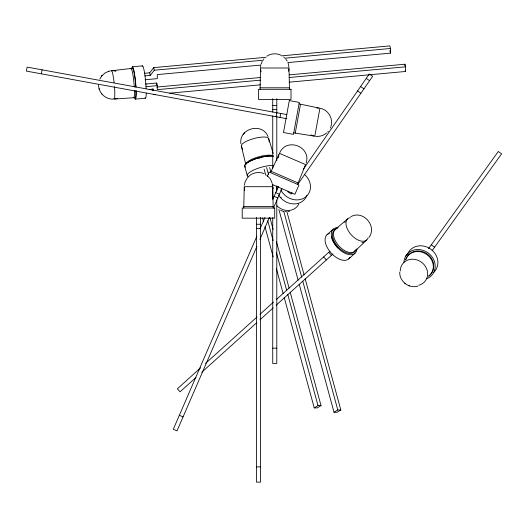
<?xml version="1.0" encoding="UTF-8"?>
<svg xmlns="http://www.w3.org/2000/svg" width="528" height="528" viewBox="0 0 528 528"><rect width="100%" height="100%" fill="white"/><g stroke="black" fill="none" stroke-linecap="round" stroke-linejoin="round"><path stroke-width="0.79" d="M243.738 208.019L244.246 186.701L272.666 186.701L273.174 208.019M260.047 89.311L260.555 67.993L288.974 67.993L289.483 89.311M260.568 67.353L260.733 65.723M288.948 68.851L288.598 71.24M278.342 157.813L278.956 154.697M244.319 185.249L245.263 181.421L247.658 177.467M41.382 73.834L42.108 69.841M276.038 116.728L276.764 112.735M280.045 117.46L280.771 113.467M295.244 133.102L300.524 104.207M306.128 163.04C311.494 146.718 286.836 137.115 279.734 152.744M261.076 64.178L262.225 61.307M330.871 126.601C333.544 119.031 328.462 109.936 320.536 108.365M297.548 184.384L305.554 164.617L279.464 153.331L270.534 172.689M330.601 127.373L330.297 128.086M267.274 176.385L269.135 172.082L298.947 184.991L294.914 194.304L272.864 184.76M256.872 236.188L173.296 429.264L177.019 430.874L256.918 246.299M260.053 228.835L264.957 217.51M272.798 199.393L278.454 186.338M259.895 239.422L269.419 217.424M273.583 207.801L281.932 188.516M99.832 79.061L101.858 75.827M344.784 222.473L345.18 221.806M268.066 136.673C262.601 122.014 238.583 128.284 240.9 143.695M368.861 237.521C377.599 226.354 363.165 209.662 350.856 216.691M405.808 256.014L407.009 254.331M303.211 169.396L369.296 73.999L372.636 76.309L298.043 183.982M292.024 192.674L291.086 194.027L287.747 191.71M243.21 134.508L243.718 133.789M428.538 248.648L498.3 151.477L501.6 153.846L432.155 250.576M144.269 73.313L149.681 72.811L153.714 67.63L266.046 57.288M144.844 75.9L150.256 75.405L154.288 70.217L263.34 60.179M263.479 59.36L263.96 58.76M101.97 75.702L105.006 73.016L108.405 71.392M101.62 76.111L102.194 75.431M244.009 133.419L244.609 132.726M327.73 131.927L328.244 131.347M353.965 252.133L366.696 239.976M327.01 234.749L333.234 229.139M200.607 367.838L177.355 388.799L180.074 391.816L195.98 377.474M205.504 363.422L257.004 316.998M259.967 314.318L273.524 302.102M276.494 299.422L329.881 251.295M201.755 372.266L256.661 322.773M259.948 319.81L273.181 307.877M276.151 305.197L332.977 253.975M348.764 258.878L354.988 253.268M248.721 176.345C252.714 172.498 259.037 171.402 264.099 173.659M334.257 230.267L347.668 218.863M326.614 132.997C323.638 135.577 319.559 136.811 315.645 136.323M266.845 56.199C270.983 53.361 276.639 53.005 281.107 55.275M284.196 297.416L314.233 407.893L318.008 405.603L321.024 405.603L290.182 292.162M321.024 405.603L317.255 407.893L314.233 407.893M299.211 284.229L334.033 412.282L337.801 409.985L340.824 409.985L305.171 278.87M340.824 409.985L337.049 412.282L334.033 412.282M363.33 242.233L361.858 242.84M108.867 71.254L110.418 70.897M117.704 98.234L115.137 98.921M108.346 71.412L108.9 71.24M417.826 286.103C409.061 288.935 399.201 281.285 399.755 272.085M289.595 211.253L288.077 211.537M111.514 70.752L132.568 68.303M132.383 66.792L142.435 65.868M281.629 55.856L389.862 45.89L390.436 48.484L390.436 53.137L287.819 62.588M284.658 58.219L390.436 48.484M260.726 65.076L157.291 74.6L157.291 78.639L145.088 79.761M145.325 84.084L156.717 83.035L157.291 85.622L157.291 89.661L260.509 80.157M145.9 86.671L157.291 85.622M156.717 87.067L260.753 77.497M289.43 74.857L404.936 64.225L405.511 66.812L405.511 71.471L289.219 82.177M149.186 89.476L153.272 89.1L153.272 90.697M289.179 77.524L405.511 66.812M153.272 94.69L155.727 94.459M169.646 93.179L260.555 84.817M135.392 99.132L145.444 98.208M114.061 99.059L135.208 97.621M316.833 108.016L318.463 108.049M260.08 87.793L289.45 87.793M272.732 105.554L276.797 105.554M272.732 109.626L276.797 109.626M243.771 206.501L273.141 206.501M256.423 224.261L260.489 224.261M256.423 228.334L260.489 228.334M272.732 348.176L276.797 348.176M256.423 466.884L260.489 466.884M112.596 70.693L114.919 70.858M98.578 84.988C98.439 92.624 105.369 99.442 113.025 99.112M284.988 211.596L285.76 211.642M293.74 132.865L314.8 136.198L319.909 108.233L299.033 103.904M115.203 70.91L115.969 71.056M114.695 70.825L115.447 70.95M286.915 114.589L27.133 67.102L26.4 71.095L286.796 118.694M283.457 211.378L280.513 210.448M313.962 136.019L310.952 134.904M408.725 285.635L409.451 285.905M271.168 171.31L298.122 182.972M275.722 192.634L279.451 194.251M274.105 196.376L277.834 197.987M179.342 415.285L183.071 416.902M366.26 78.388L369.593 80.698M360.598 86.552L363.937 88.869M357.555 90.941L360.895 93.258M431.29 244.814L434.59 247.183M266.779 175.184L270.468 179.104L272.29 183.46M404.672 283.18L405.332 283.714M283.701 56.945L284.288 57.453M337.821 247.903L336.798 246.767A16.269 9.181 48 0 1 331.769 237.673L331.478 236.359M328.753 252.318L331.472 255.334M323.618 256.945L326.337 259.961M101.303 93.278L101.607 93.667M101.633 93.694L101.93 94.076M285.879 59.143L287.173 61.063M242.662 149.325L241.956 147.88M288.149 63.228L288.948 67.142M268.745 138.58L273.194 153.49M99.053 88.565L99.205 89.074M286.803 211.325L304.088 274.897M283.78 211.325L301.719 277.279M302.795 281.252L337.801 409.985M269.63 167.561L270.877 172.148M272.177 184.807L273.26 188.78M278.883 209.464L298.129 280.249M266.614 167.561L268.481 174.438M264.092 169.079L265.749 175.171M269.907 217.595L273.141 229.495M276.375 241.395L289.106 288.196M267.749 220.77L273.141 240.603M276.375 252.503L286.73 290.578M287.806 294.545L318.008 405.603M262.581 217.939L263.663 221.912M264.964 226.677L273.174 256.885M276.415 268.805L283.114 293.443M244.761 166.445L247.322 175.85M261.076 71.815L260.627 69.452M244.768 190.522L244.259 187.348M241.349 146.157L245.837 164.446A14.685 4.118 -15.2 0 1 256.945 157.324A14.685 4.118 -15.2 0 1 273.134 155.793M405.22 70.178L405.511 71.471M389.862 50.549L390.436 53.137M153.714 67.63L154.288 70.217M149.681 72.811L150.256 75.405M269.135 140.514L269.247 141.973L269.227 141.471M404.936 64.225L404.936 65.776M276.797 98.69L276.797 113.546M276.797 116.021L276.797 160.631M276.797 185.948L276.797 191.063M276.797 199.947L276.797 363.403L272.732 363.403L272.732 217.411M272.732 98.69L272.732 112.094M272.732 115.955L272.732 168.029M272.732 184.305L272.732 198.469M260.489 217.397L260.489 482.11L256.423 482.11L256.423 217.397M156.717 83.035L156.717 84.645M152.698 88.902L152.698 90.499M245.164 167.053A16.243 4.554 -15.2 0 1 253.849 159.476A16.243 4.554 -15.2 0 1 273.233 156.196M248.807 177.085A16.243 4.554 -15.2 0 1 253.301 170.221A16.243 4.554 -15.2 0 1 273.029 165.396M245.124 167.02A16.243 4.554 -15.2 0 1 254.113 159.377A16.243 4.554 -15.2 0 1 273.464 156.242M241.93 146.876A14.21 3.986 -15.2 0 1 254.285 138.448A14.21 3.986 -15.2 0 1 268.541 139.801M259.116 158.195A14.718 4.125 -15.2 0 1 260.132 157.925M298.822 203.993A14.21 12.461 34.7 0 1 276.83 205.729M136.145 90.809A16.243 1.756 84.7 0 1 134.376 97.304M131.802 68.383A16.243 1.756 84.7 0 1 133.888 70.541A16.243 1.756 84.7 0 1 135.98 87.232M134.435 90.79A14.685 1.591 84.7 0 1 133.34 97.383M130.706 68.911A14.685 1.591 84.7 0 1 134.27 86.962M146.23 93.258A16.243 1.756 84.7 0 1 145.042 97.904M142.098 66.297A16.243 1.756 84.7 0 1 144.349 71.65A16.243 1.756 84.7 0 1 146.144 88.48M114.477 86.651A14.21 1.538 84.7 0 1 113.619 98.558M111.269 70.937A14.21 1.538 84.7 0 1 114.101 82.625M135.947 90.651A14.718 1.591 84.7 0 1 135.016 97.508M132.139 68.977A14.718 1.591 84.7 0 1 134.039 72.402A14.718 1.591 84.7 0 1 135.782 86.823M403.913 262.403A16.243 14.494 35.7 0 1 417.529 249.513A16.243 14.494 35.7 0 1 434.537 261.723A16.243 14.494 35.7 0 1 426.677 278.751M405.583 259.928A14.685 13.108 35.7 0 1 426.815 254.529A14.685 13.108 35.7 0 1 428.492 276.375M407.55 254.153A16.243 14.494 35.7 0 1 430.696 249.124A16.243 14.494 35.7 0 1 433.336 272.659M400.25 271.029A14.21 12.685 35.7 0 1 412.315 259.208A14.21 12.685 35.7 0 1 427.284 270.692A14.21 12.685 35.7 0 1 418.77 285.239M405.94 259.393A14.718 13.141 35.7 0 1 427.231 253.948A14.718 13.141 35.7 0 1 428.881 275.867M355.304 250.127A14.718 8.309 48 0 1 338.296 247.15A14.718 8.309 48 0 1 335.795 229.337M367.99 238.036A14.21 8.019 48 0 1 350.889 234.406A14.21 8.019 48 0 1 350.348 217.648M349.965 257.294A16.243 9.167 48 0 1 330.693 252.516A16.243 9.167 48 0 1 329.373 233.508M356.921 248.846A16.243 9.167 48 0 1 337.141 247.157A16.243 9.167 48 0 1 338.171 227.687M356.044 249.671A14.685 8.29 48 0 1 338.659 245.652A14.685 8.29 48 0 1 337.319 228.34M306.86 195.565A16.243 14.243 34.7 0 1 293.759 203.927A16.243 14.243 34.7 0 1 278.738 195.136M276.745 189.988A16.243 14.243 34.7 0 1 276.5 186.199M281.266 197.439A14.685 12.87 34.7 0 1 281.041 197.182M304.795 174.728A16.243 14.236 34.7 0 1 304.544 197.756A16.243 14.236 34.7 0 1 280.83 189.842M289.318 100.577L283.477 132.535L293.462 134.363L299.303 102.406L289.318 100.577M291.007 89.311L258.522 89.311L258.522 99.469L291.007 99.469L291.007 89.311M274.699 208.019L242.213 208.019L242.213 218.17L274.699 218.17L274.699 208.019"/></g></svg>
